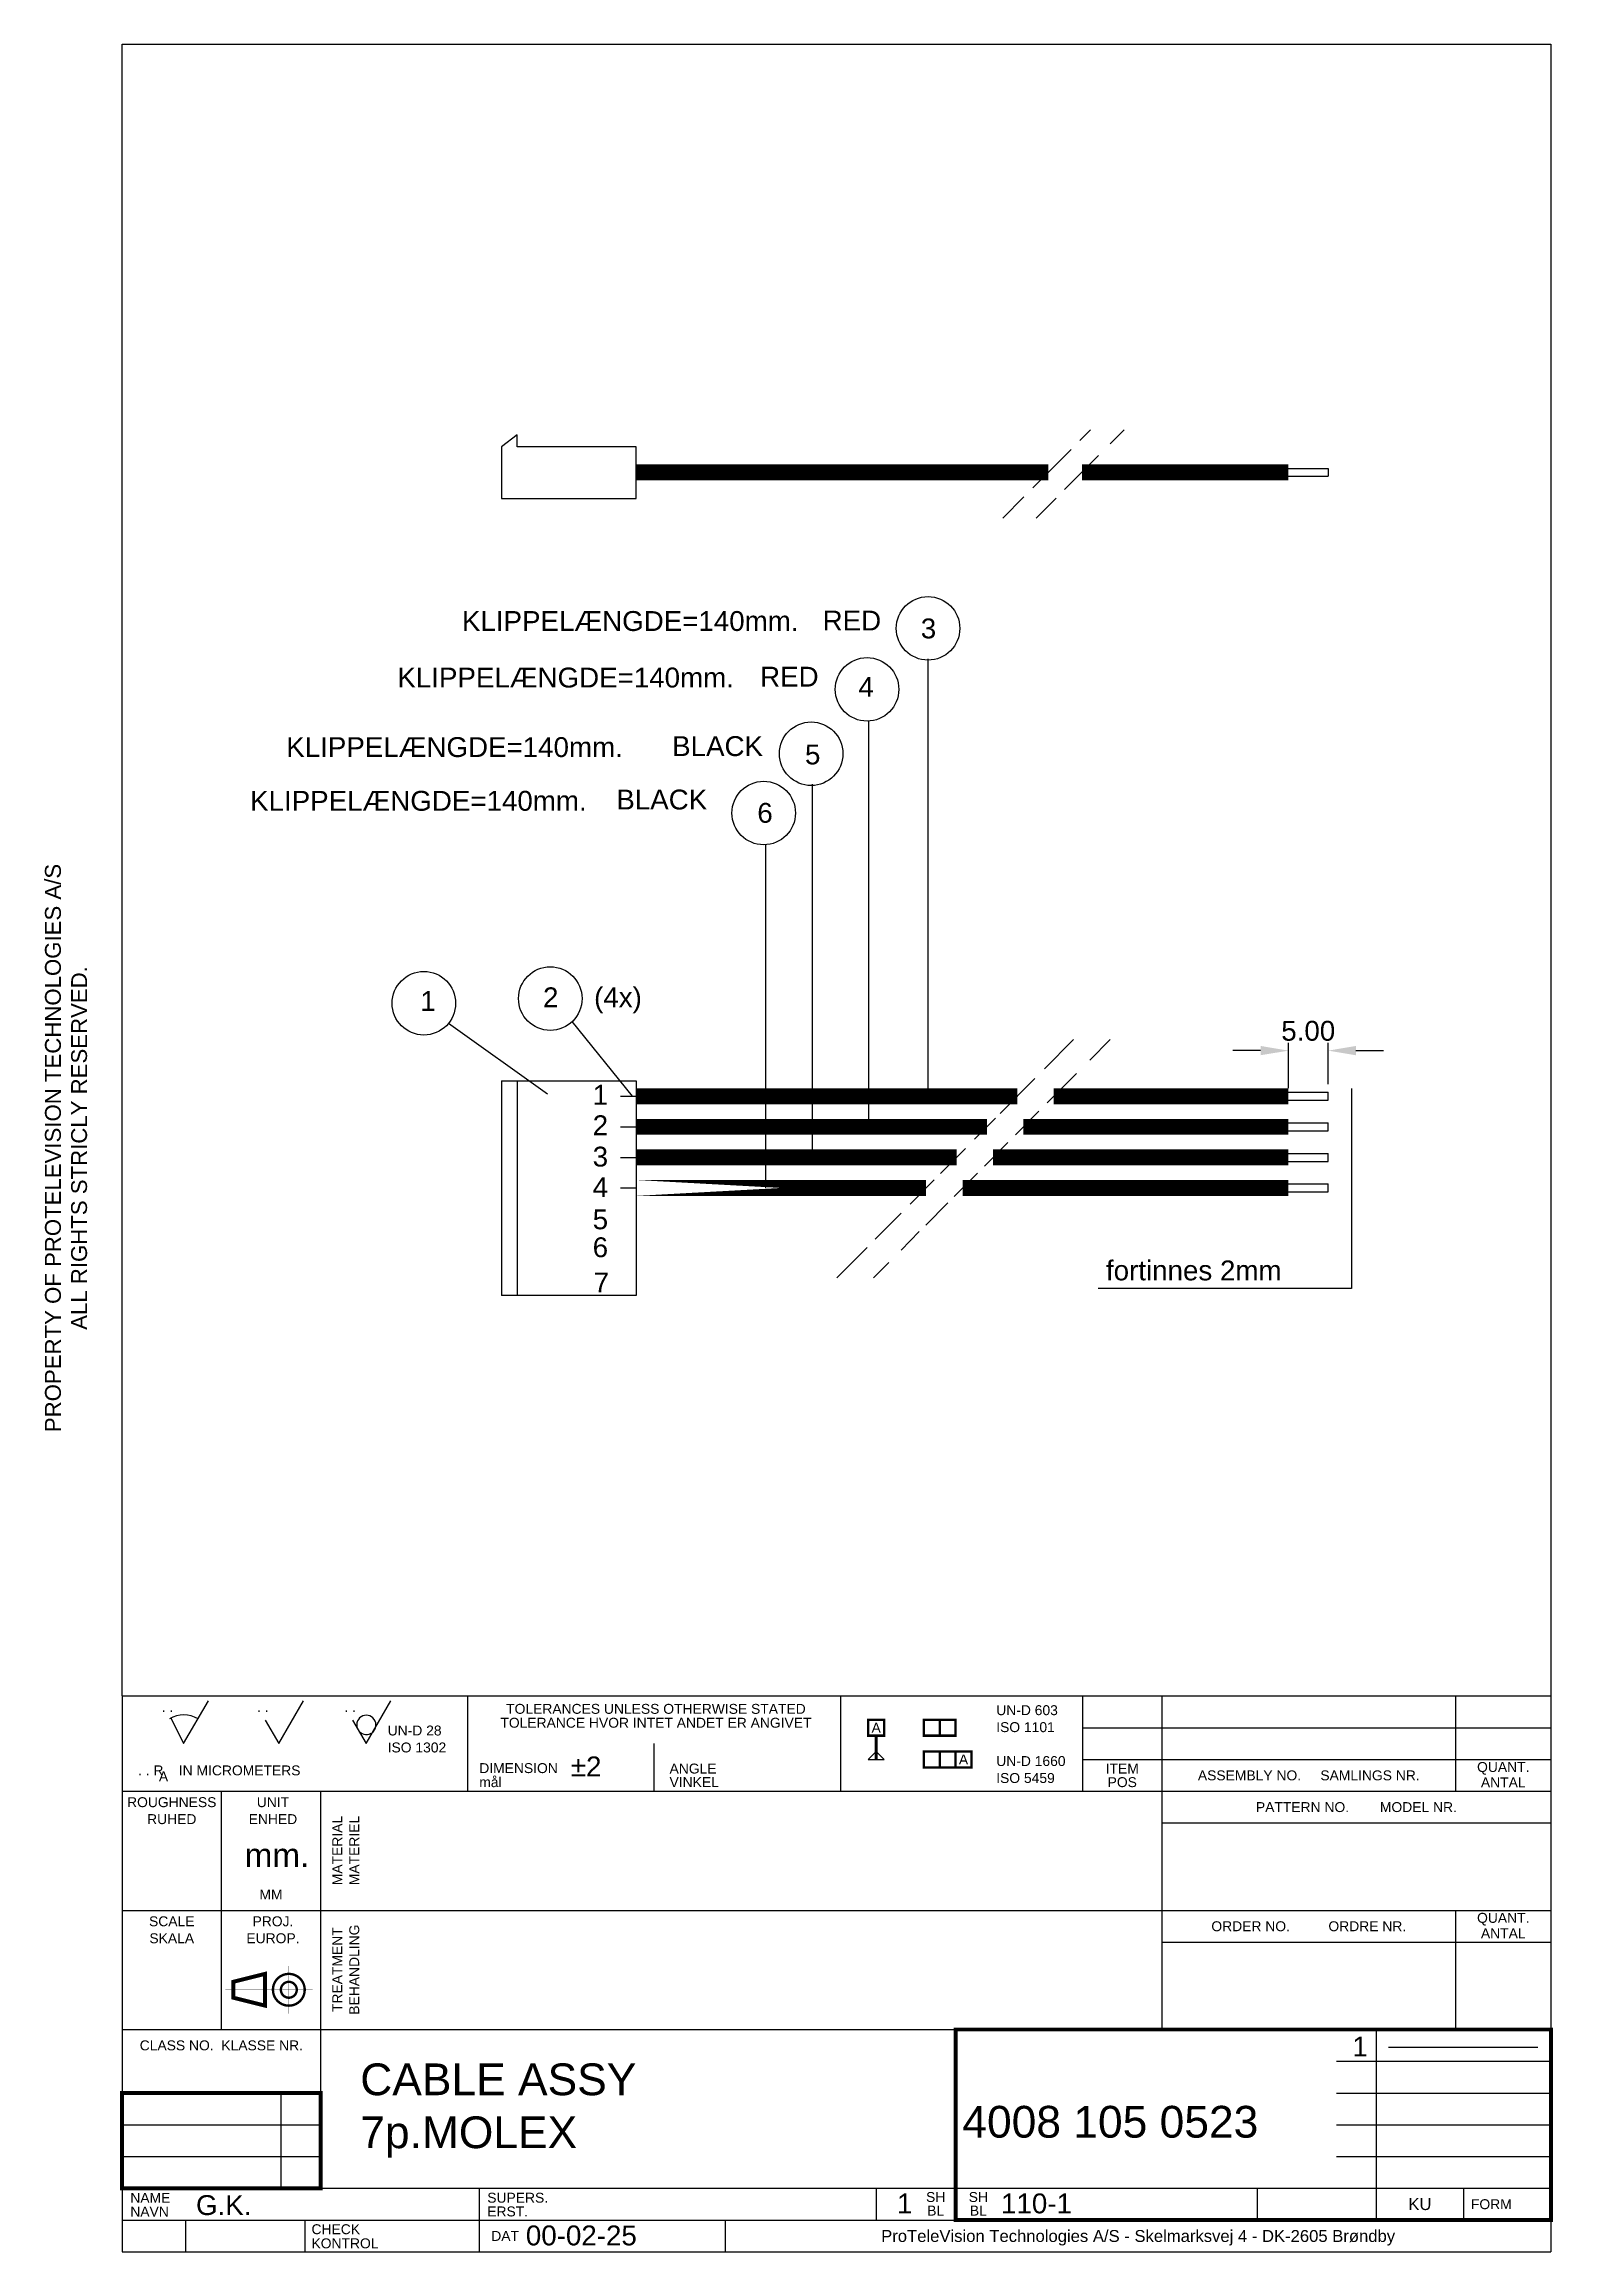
# Model space of a CAD drawing. Extents: x 10 to 200, y 10 to 288.
import ezdxf
from ezdxf.enums import TextEntityAlignment as Align

# ---------------------------------------------------------------- set-up
doc = ezdxf.new("R2010")
doc.units = 0
doc.header["$MEASUREMENT"] = 0
doc.linetypes.add('CENTER', pattern=[2, 1.25, -0.25, 0.25, -0.25])
doc.layers.get('0').update_dxf_attribs({"linetype": 'CONTINUOUS'})
doc.layers.get('DEFPOINTS').update_dxf_attribs({"linetype": 'CONTINUOUS'})
for name, color, linetype in [('110-1', 10, 'CONTINUOUS'), ('110-1MEK', 3, 'CONTINUOUS'), ('110-2DIM', 1, 'CONTINUOUS')]:
    doc.layers.add(name, color=color, linetype=linetype)
doc.styles.get("Standard").update_dxf_attribs({"font": ''})
doc.styles.get('Standard').set_extended_font_data('Arial')
doc.dimstyles.get("Standard").update_dxf_attribs({"dimtxt": 0.18, "dimasz": 0.18, "dimexe": 0.18, "dimexo": 0.0625, "dimgap": 0.09, "dimtad": 0, "dimtih": 1, "dimtoh": 1, "dimdec": 4, "dimzin": 0, "dimdsep": 46, "dimtxsty": 'Standard', "dimcen": 0.09, "dimadec": 0, "dimazin": 0, "dimtfac": 1, "dimtdec": 4, "dimtofl": 0, "dimtmove": 0, "dimatfit": 3, "dimfxl": 0, "dimtolj": 1, "dimtzin": 0, "dimarcsym": 0})

# ---------------------------------------------------------------- blocks, each defined once
blk = doc.blocks.new('*D3')
at = {"color": 0, "linetype": 'ByBlock'}
for p, q in [((163.43, 161.26), (159.93, 161.26)), ((166.93, 156.52), (166.93, 162.26)), ((171.93, 157.02), (171.93, 162.26)), ((175.43, 161.26), (178.93, 161.26))]:
    blk.add_line(p, q, dxfattribs=at)
for points in [[(163.43, 161.85), (163.43, 160.68), (166.93, 161.26)], [(175.43, 161.85), (175.43, 160.68), (171.93, 161.26)]]:
    blk.add_solid(points, dxfattribs=at)
at = {"layer": 'DEFPOINTS', "color": 0, "linetype": 'ByBlock'}
for p in [(171.93, 161.26), (171.93, 156.02), (166.93, 155.52)]:
    blk.add_point(p, dxfattribs=at)
at = {"color": 0, "linetype": 'ByBlock'}
blk.add_text('5.00', height=2.5, dxfattribs=at).set_placement((169.43, 163.76), align=Align.MIDDLE_CENTER)

msp = doc.modelspace()

# ---------------------------------------------------------------- linework, layer by layer
for p, q in [((20, 288), (200, 288)), ((20, 80), (20, 288)), ((200, 288), (200, 80))]:
    msp.add_line(p, q)
at = {"layer": '110-1'}
for p, q in [((20, 80), (200, 80)), ((45, 67), (45, 50)), ((65, 18), (65, 14)), ((43, 14), (43, 10))]:
    msp.add_line(p, q, dxfattribs=at)
for points in [[(20, 80), (20, 10)], [(26.15192, 77.23205), (27.75, 74), (30.86859, 79.36651)], [(38.03749, 76.96981), (39.75, 74), (42.86859, 79.36651)], [(49.03749, 76.96981), (50.75, 74), (53.86859, 79.36651)], [(63.5, 80), (63.5, 68)], [(110.5, 80), (110.5, 68)], [(141, 80), (141, 68)], [(151, 80), (151, 38)], [(188, 80), (188, 68)], [(200, 80), (200, 10)], [(141, 76), (200, 76)], [(87, 74), (87, 68)], [(141, 72), (200, 72)], [(20, 68), (200, 68)], [(32.5, 38), (32.5, 68)], [(45, 68), (45, 18)], [(151.09053, 64.0067), (200.09053, 64.0067)], [(20, 53), (200, 53)], [(188, 53), (188, 38)], [(151, 49), (200, 49)], [(20, 38), (200, 38)], [(178, 38), (178, 14)], [(173, 34), (200, 34)], [(40, 30), (40, 18)], [(173, 30), (200, 30)], [(20, 26), (45, 26)], [(173, 26), (200, 26)], [(20, 22), (45, 22)], [(173, 22), (200, 22)], [(20, 18), (200, 18)], [(65, 18), (65, 10)], [(115, 18), (115, 14)], [(125, 18), (125, 14)], [(163, 18), (163, 14)], [(189, 18), (189, 14)], [(20, 14), (200, 14)], [(28, 14), (28, 10)], [(43, 14), (43, 10)], [(96, 10), (96, 14)], [(20, 10), (200, 10)]]:
    msp.add_lwpolyline(points, dxfattribs=at)
for points, const_width in [([(114, 77), (116, 77), (116, 75), (114, 75)], 0.3), ([(121, 75), (123, 75), (123, 77), (121, 77)], 0.3), ([(123, 75), (125, 75), (125, 77), (123, 77)], 0.3), ([(121, 71), (123, 71), (123, 73), (121, 73)], 0.3), ([(123, 71), (125, 71), (125, 73), (123, 73)], 0.3), ([(125, 73), (127, 73), (127, 71), (125, 71)], 0.3), ([(125, 14), (200, 14), (200, 38), (125, 38)], 0.5)]:
    msp.add_lwpolyline(points, close=True, dxfattribs=dict(at, const_width=const_width))
for points, const_width in [([(115, 75), (115, 72)], 0.4), ([(34, 42), (38, 41), (38, 45), (34, 44), (34, 42)], 0.5), ([(20, 18), (45, 18), (45, 30), (20, 30), (20, 18)], 0.5)]:
    msp.add_lwpolyline(points, dxfattribs=dict(at, const_width=const_width))
msp.add_lwpolyline([(114, 72), (116, 72), (115, 73)], close=True, dxfattribs=at)
at = {"layer": '110-1', "color": 7, "const_width": 0.3}
for points in [[(39, 43, 1), (43, 43, 1)], [(40, 43, 1), (42, 43, 1)]]:
    msp.add_lwpolyline(points, format="xyb", close=True, dxfattribs=at)
at = {"layer": '110-1', "color": 1, "linetype": 'CENTER', "const_width": 0.02}
for points in [[(41, 46), (41, 40)], [(33, 43), (44, 43)]]:
    msp.add_lwpolyline(points, dxfattribs=at)
at = {"layer": '110-1'}
for centre, radius, start, end in [((27.75, 74), 3.60555, 59.8382447, 119.8382447), ((50.76031, 76.35859), 1.21478, 306.4847731, 299.2476703)]:
    msp.add_arc(centre, radius, start, end, dxfattribs=at)
at = {"layer": '110-1MEK'}
for p, q in [((69.77595, 238.80769), (67.77595, 237.30769)), ((67.77595, 237.30769), (67.77595, 230.80769)), ((69.77595, 237.30769), (69.77595, 238.80769)), ((84.77595, 237.30769), (69.77595, 237.30769)), ((84.77595, 230.80769), (84.77595, 237.30769)), ((166.92846, 234.58359), (171.92846, 234.58359)), ((166.92846, 233.58359), (171.92846, 233.58359)), ((171.92846, 234.58359), (171.92846, 233.58359)), ((67.77595, 230.80769), (84.77595, 230.80769)), ((67.77595, 157.44423), (84.77595, 157.44423)), ((67.77595, 157.44423), (67.77595, 130.41923)), ((69.77595, 157.44423), (69.77595, 130.41923)), ((84.77595, 157.44423), (84.77595, 130.41923)), ((166.92846, 156.01923), (171.92846, 156.01923)), ((171.92846, 155.01923), (171.92846, 156.01923)), ((82.77595, 155.51923), (84.77595, 155.51923)), ((166.92846, 155.01923), (171.92846, 155.01923)), ((82.77595, 151.66923), (84.77595, 151.66923)), ((166.92846, 152.16923), (171.92846, 152.16923)), ((166.92846, 151.16923), (171.92846, 151.16923)), ((171.92846, 151.16923), (171.92846, 152.16923)), ((82.77595, 147.81923), (84.77595, 147.81923)), ((166.92846, 148.31923), (171.92846, 148.31923)), ((171.92846, 147.31923), (171.92846, 148.31923)), ((166.92846, 147.31923), (171.92846, 147.31923)), ((82.77595, 143.96923), (84.77595, 143.96923)), ((166.92846, 144.46923), (171.92846, 144.46923)), ((166.92846, 143.46923), (171.92846, 143.46923)), ((171.92846, 143.46923), (171.92846, 144.46923)), ((84.77595, 130.41923), (67.77595, 130.41923))]:
    msp.add_line(p, q, dxfattribs=at)
at = {"layer": '110-1MEK', "const_width": 2}
for points in [[(84.77595, 234.08359), (136.68484, 234.08359)], [(140.91221, 234.08359), (166.92846, 234.08359)], [(84.77595, 155.51923), (132.77232, 155.51923)], [(137.3771, 155.51923), (166.92846, 155.51923)], [(84.77595, 151.66923), (128.94508, 151.66923)], [(133.54987, 151.66923), (166.92846, 151.66923)], [(84.77595, 147.81923), (125.11785, 147.81923)], [(129.72264, 147.81923), (166.92846, 147.81923)], [(125.89541, 143.96923), (166.92846, 143.96923)]]:
    msp.add_lwpolyline(points, dxfattribs=at)
at = {"layer": '110-1MEK', "const_width": 2, "flags": 128}
msp.add_lwpolyline([(84.77595, 143.96923), (121.29062, 143.96923)], close=True, dxfattribs=at)
at = {"layer": '110-2DIM'}
for p, q in [((141.99713, 239.42749), (140.67301, 238.09549)), ((146.2245, 239.42749), (144.48566, 237.6783)), ((139.55922, 236.97507), (134.73859, 232.12576)), ((143.0065, 236.19034), (138.74297, 231.90145)), ((133.60565, 230.98609), (130.93338, 228.29791)), ((137.68664, 230.83883), (135.16075, 228.29791)), ((121.51551, 210.59616), (121.51551, 155.51923)), ((114.02704, 202.70588), (114.02704, 151.66923)), ((106.94335, 194.81561), (106.94335, 147.81923)), ((101.074, 187.18771), (101.074, 143.96923)), ((73.57554, 155.76887), (61.11186, 164.6947)), ((84.30491, 155.51392), (76.70396, 164.92894)), ((139.86319, 162.65228), (136.22246, 158.9899)), ((144.46797, 162.65228), (141.89585, 160.06486)), ((134.9814, 157.74146), (130.62125, 153.35537)), ((140.2302, 158.3893), (136.53654, 154.67367)), ((174.88901, 156.50234), (174.88901, 131.30628)), ((135.50652, 153.63752), (132.53908, 150.65242)), ((130.01582, 152.74633), (127.38087, 150.09571)), ((126.23006, 148.93805), (123.11113, 145.80058)), ((131.57045, 149.67804), (128.63321, 146.72332)), ((122.29315, 144.97773), (119.26566, 141.93222)), ((127.75534, 145.84023), (124.81776, 142.88517)), ((124.03081, 142.09355), (121.24472, 139.29087)), ((118.14538, 140.80528), (114.87531, 137.51575)), ((113.84562, 136.47994), (110.0473, 132.65902)), ((120.42724, 138.46854), (118.12579, 136.1534)), ((116.58176, 134.60018), (114.65208, 132.65902)), ((174.88901, 131.30628), (142.97841, 131.30628)), ((179.54045, 35.79166), (198.35394, 35.79166))]:
    msp.add_line(p, q, dxfattribs=at)
for centre in [(121.53046, 214.43491), (113.84708, 206.75444), (106.80399, 198.64727), (100.82803, 191.18015), (58.01504, 167.22644), (73.93525, 167.81585)]:
    msp.add_circle(centre, 4, dxfattribs=at)

# ---------------------------------------------------------------- texts
at = {"layer": '110-1'}
for s, height, p in [('PROPERTY OF PROTELEVISION TECHNOLOGIES A/S', 2, (11.23883, 149)), ('ALL RIGHTS STRICLY RESERVED.', 2, (14.57217, 149)), ('MATERIAL', 1.25, (47.10546, 60.53415)), ('MATERIEL', 1.25, (49.24129, 60.53415)), ('TREATMENT', 1.25, (47.10546, 45.53415)), ('BEHANDLING', 1.25, (49.24129, 45.53415))]:
    msp.add_text(s, height=height, rotation=90, dxfattribs=at).set_placement(p, align=Align.MIDDLE)
for s, p in [('. .', (25, 78)), ('. .', (37, 78)), ('. .', (48, 78)), ('UN-D 603', (130.12221, 77.58374)), ('UN-D 28', (53.45154, 75.02408)), ('ISO 1101', (130.12221, 75.44791)), ('ISO 1302 ', (53.45154, 72.88825)), ('UN-D 1660', (130.12221, 71.17626)), ('. . R    IN MICROMETERS', (22, 70)), ('A', (24.63367, 69.24321)), ('mål', (64.99374, 68.52235)), ('DIMENSION', (64.99374, 70.28802)), ('ANGLE', (88.96506, 70.23202)), ('VINKEL', (88.96506, 68.52336)), ('ISO 5459', (130.12221, 69.04043)), ('NAME', (21.02805, 16.17553)), ('SUPERS.', (66, 16.19153)), ('NAVN', (21.02805, 14.43706)), ('ERST.', (66, 14.46199)), ('CHECK', (43.85676, 12.22405)), ('KONTROL', (43.85676, 10.44574))]:
    msp.add_text(s, height=1.25, dxfattribs=at).set_placement(p)
for s, p in [('TOLERANCES UNLESS OTHERWISE STATED', (87.25, 77.74976)), ('TOLERANCE HVOR INTET ANDET ER ANGIVET', (87.25, 76.00024)), ('ROUGHNESS', (26.25, 66)), ('UNIT', (39, 66)), ('RUHED', (26.25, 63.86417)), ('ENHED', (39, 63.86417)), ('MM', (38.75, 54.37402)), ('SCALE', (26.25, 51)), ('SKALA', (26.25, 48.86417)), ('EUROP.', (39, 48.86417)), ('PROJ.', (39, 51))]:
    msp.add_text(s, height=1.25, dxfattribs=at).set_placement(p, align=Align.CENTER)
for s, height, p in [('A', 1.25, (115, 76)), ('A', 1.25, (126, 72)), ('ITEM', 1.25, (146, 70.85433)), ('POS', 1.25, (146, 69.14567)), ('ASSEMBLY NO.     SAMLINGS NR.', 1.25, (169.5, 70)), ('QUANT.', 1.25, (194, 70.89046)), ('ANTAL', 1.25, (194, 69.11446)), ('PATTERN NO.        MODEL NR.', 1.25, (175.5, 66.00492)), ('ORDER NO.          ORDRE NR.', 1.25, (169.5, 51)), ('QUANT.', 1.25, (194, 51.89426)), ('ANTAL', 1.25, (194, 50.11066)), ('CLASS NO.  KLASSE NR.', 1.25, (32.5, 36)), ('SH', 1.25, (122.4953, 16.90499)), ('SH', 1.25, (127.86853, 16.90499)), ('KU', 1.5, (183.5, 16)), ('BL', 1.25, (122.4953, 15.18874)), ('BL', 1.25, (127.86853, 15.18874)), ('FORM', 1.25, (192.5, 16)), ('DAT', 1.25, (68.25083, 12)), ('ProTeleVision Technologies A/S - Skelmarksvej 4 - DK-2605 Brøndby', 1.5, (148, 11.81102))]:
    msp.add_text(s, height=height, dxfattribs=at).set_placement(p, align=Align.MIDDLE)
at = {"layer": '110-1MEK', "color": 7}
for s, p in [('1', (79.28119, 154.45425)), ('2', (79.28119, 150.61398)), ('3', (79.28119, 146.66492)), ('4', (79.28119, 142.82465)), ('5', (79.28119, 138.76679)), ('6', (79.28119, 135.25292)), ('7', (79.41102, 130.8061))]:
    msp.add_text(s, height=2.5, dxfattribs=at).set_placement(p)
at = {"layer": '110-2DIM'}
for s, height, p in [('KLIPPELÆNGDE=140mm.', 2.5, (62.8089, 214.10856)), ('RED', 2.5, (108.2496, 214.16856)), ('3', 2.5, (120.61435, 213.17382)), ('KLIPPELÆNGDE=140mm.', 2.5, (54.67092, 206.98913)), ('RED', 2.5, (100.37359, 207.10095)), ('4', 2.5, (112.76548, 205.81969)), ('KLIPPELÆNGDE=140mm.', 2.5, (40.67461, 198.23222)), ('BLACK', 2.5, (89.29213, 198.35706)), ('5', 2.5, (106.02806, 197.30654)), ('KLIPPELÆNGDE=140mm.', 2.5, (36.11806, 191.46875)), ('BLACK', 2.5, (82.25823, 191.62837)), ('6', 2.5, (100.02316, 189.95233)), ('1', 2.5, (57.56829, 166.26441)), ('2', 2.5, (73.02546, 166.72487)), ('(4x)', 2.5, (79.45905, 166.72487)), ('fortinnes 2mm', 2.5, (143.945, 132.33516)), ('mm.', 3, (35.43357, 58.4481)), ('1', 2.5, (174.99301, 34.60973)), ('CABLE ASSY', 4, (49.99845, 29.72282)), ('4008 105 0523', 4, (125.85312, 24.38143)), ('7p.MOLEX', 4, (49.99845, 23.05615)), ('G.K.', 2.5, (29.30688, 14.63378)), ('1', 2.5, (117.62104, 14.84858)), ('110-1', 2.5, (130.72849, 14.84858)), ('00-02-25', 2.5, (70.86336, 10.81504))]:
    msp.add_text(s, height=height, dxfattribs=at).set_placement(p)
at = {"layer": '110-2DIM', "insert": (76.53049, 72.37862), "char_height": 2.5, "width": 10.66, "attachment_point": 1}
msp.add_mtext('±2', dxfattribs=at)

# ---------------------------------------------------------------- dimensions: what is measured, and where the dimension line sits
at = {"layer": '110-2DIM'}
dim = msp.add_linear_dim(base=(171.92846, 161.26222), p1=(166.92846, 155.51923), p2=(171.92846, 156.01923), dimstyle='Standard', dxfattribs=at)
dim.commit()
dim.dimension.update_dxf_attribs({"geometry": '*D3', "text_midpoint": (169.42846, 163.76222)})

doc.saveas('drawing.dxf')
